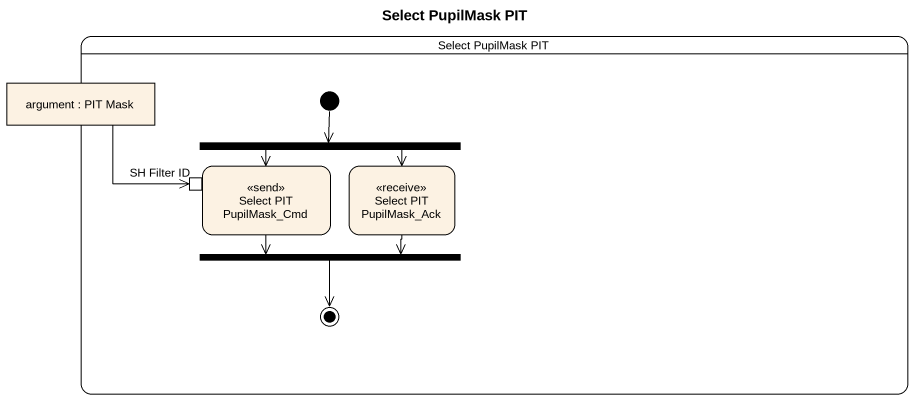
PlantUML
@startuml
title Select PupilMask PIT
hide empty description
state "Select PupilMask PIT" as Select_PupilMask_PIT {
  state "argument : PIT Mask" as argument <<object>>
  state fork1 <<fork>>
  state "Select PIT PupilMask_Cmd" as Select_PIT_PupilMask_Cmd <<send>> {
    state "SH Filter ID" as SH_Filter_ID <<inputPin>>
  }
  state "Select PIT PupilMask_Ack" as Select_PIT_PupilMask_Ack <<receive>>
  state fork2 <<join>>
  [*] --> fork1
  fork2 --> [*]
}
argument --> SH_Filter_ID
fork1 --> Select_PIT_PupilMask_Cmd
fork1 --> Select_PIT_PupilMask_Ack
Select_PIT_PupilMask_Cmd --> fork2
Select_PIT_PupilMask_Ack --> fork2
@enduml
